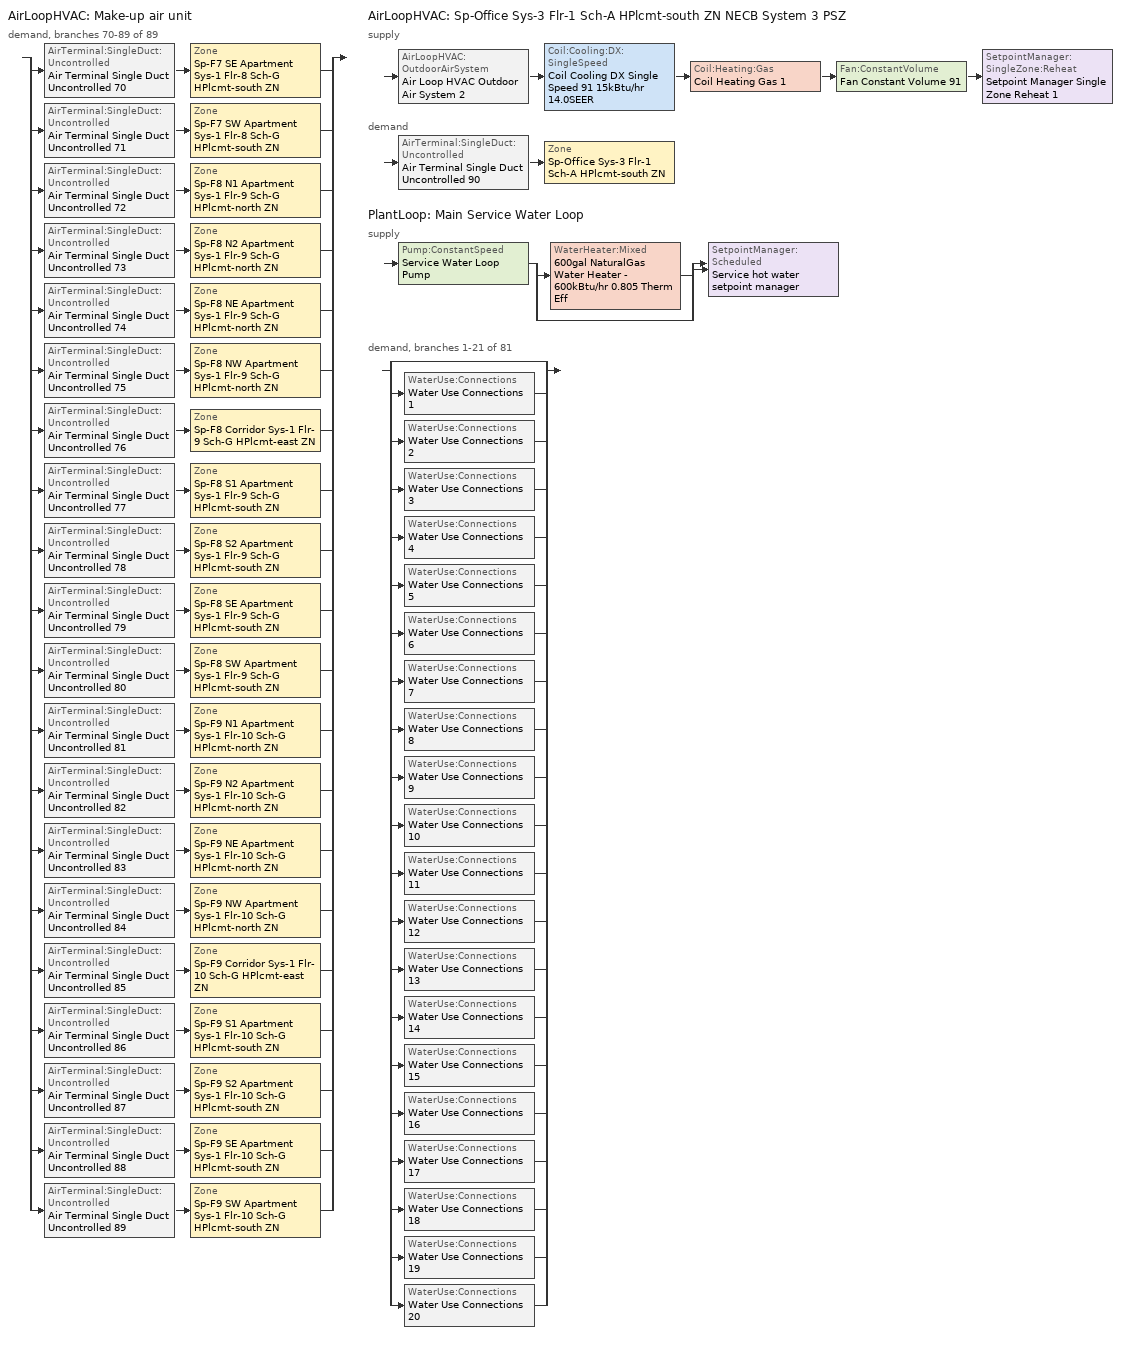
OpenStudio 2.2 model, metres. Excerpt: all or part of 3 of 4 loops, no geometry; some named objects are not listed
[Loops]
AirLoopHVAC 'Make-up air unit'
 demand, branches 70-89 of 89: split
  | AirTerminal:SingleDuct:Uncontrolled 'Air Terminal Single Duct Uncontrolled 70' > Zone 'Sp-F7 SE Apartment Sys-1 Flr-8 Sch-G HPlcmt-south ZN'
  | AirTerminal:SingleDuct:Uncontrolled 'Air Terminal Single Duct Uncontrolled 71' > Zone 'Sp-F7 SW Apartment Sys-1 Flr-8 Sch-G HPlcmt-south ZN'
  | AirTerminal:SingleDuct:Uncontrolled 'Air Terminal Single Duct Uncontrolled 72' > Zone 'Sp-F8 N1 Apartment Sys-1 Flr-9 Sch-G HPlcmt-north ZN'
  | AirTerminal:SingleDuct:Uncontrolled 'Air Terminal Single Duct Uncontrolled 73' > Zone 'Sp-F8 N2 Apartment Sys-1 Flr-9 Sch-G HPlcmt-north ZN'
  | AirTerminal:SingleDuct:Uncontrolled 'Air Terminal Single Duct Uncontrolled 74' > Zone 'Sp-F8 NE Apartment Sys-1 Flr-9 Sch-G HPlcmt-north ZN'
  | AirTerminal:SingleDuct:Uncontrolled 'Air Terminal Single Duct Uncontrolled 75' > Zone 'Sp-F8 NW Apartment Sys-1 Flr-9 Sch-G HPlcmt-north ZN'
  | AirTerminal:SingleDuct:Uncontrolled 'Air Terminal Single Duct Uncontrolled 76' > Zone 'Sp-F8 Corridor Sys-1 Flr-9 Sch-G HPlcmt-east ZN'
  | AirTerminal:SingleDuct:Uncontrolled 'Air Terminal Single Duct Uncontrolled 77' > Zone 'Sp-F8 S1 Apartment Sys-1 Flr-9 Sch-G HPlcmt-south ZN'
  | AirTerminal:SingleDuct:Uncontrolled 'Air Terminal Single Duct Uncontrolled 78' > Zone 'Sp-F8 S2 Apartment Sys-1 Flr-9 Sch-G HPlcmt-south ZN'
  | AirTerminal:SingleDuct:Uncontrolled 'Air Terminal Single Duct Uncontrolled 79' > Zone 'Sp-F8 SE Apartment Sys-1 Flr-9 Sch-G HPlcmt-south ZN'
  | AirTerminal:SingleDuct:Uncontrolled 'Air Terminal Single Duct Uncontrolled 80' > Zone 'Sp-F8 SW Apartment Sys-1 Flr-9 Sch-G HPlcmt-south ZN'
  | AirTerminal:SingleDuct:Uncontrolled 'Air Terminal Single Duct Uncontrolled 81' > Zone 'Sp-F9 N1 Apartment Sys-1 Flr-10 Sch-G HPlcmt-north ZN'
  | AirTerminal:SingleDuct:Uncontrolled 'Air Terminal Single Duct Uncontrolled 82' > Zone 'Sp-F9 N2 Apartment Sys-1 Flr-10 Sch-G HPlcmt-north ZN'
  | AirTerminal:SingleDuct:Uncontrolled 'Air Terminal Single Duct Uncontrolled 83' > Zone 'Sp-F9 NE Apartment Sys-1 Flr-10 Sch-G HPlcmt-north ZN'
  | AirTerminal:SingleDuct:Uncontrolled 'Air Terminal Single Duct Uncontrolled 84' > Zone 'Sp-F9 NW Apartment Sys-1 Flr-10 Sch-G HPlcmt-north ZN'
  | AirTerminal:SingleDuct:Uncontrolled 'Air Terminal Single Duct Uncontrolled 85' > Zone 'Sp-F9 Corridor Sys-1 Flr-10 Sch-G HPlcmt-east ZN'
  | AirTerminal:SingleDuct:Uncontrolled 'Air Terminal Single Duct Uncontrolled 86' > Zone 'Sp-F9 S1 Apartment Sys-1 Flr-10 Sch-G HPlcmt-south ZN'
  | AirTerminal:SingleDuct:Uncontrolled 'Air Terminal Single Duct Uncontrolled 87' > Zone 'Sp-F9 S2 Apartment Sys-1 Flr-10 Sch-G HPlcmt-south ZN'
  | AirTerminal:SingleDuct:Uncontrolled 'Air Terminal Single Duct Uncontrolled 88' > Zone 'Sp-F9 SE Apartment Sys-1 Flr-10 Sch-G HPlcmt-south ZN'
  | AirTerminal:SingleDuct:Uncontrolled 'Air Terminal Single Duct Uncontrolled 89' > Zone 'Sp-F9 SW Apartment Sys-1 Flr-10 Sch-G HPlcmt-south ZN'
AirLoopHVAC 'Sp-Office Sys-3 Flr-1 Sch-A HPlcmt-south ZN NECB System 3 PSZ'
 supply: AirLoopHVAC:OutdoorAirSystem 'Air Loop HVAC Outdoor Air System 2' > Coil:Cooling:DX:SingleSpeed 'Coil Cooling DX Single Speed 91 15kBtu/hr 14.0SEER' > Coil:Heating:Gas 'Coil Heating Gas 1' > Fan:ConstantVolume 'Fan Constant Volume 91' > SetpointManager:SingleZone:Reheat 'Setpoint Manager Single Zone Reheat 1'
 demand: AirTerminal:SingleDuct:Uncontrolled 'Air Terminal Single Duct Uncontrolled 90' > Zone 'Sp-Office Sys-3 Flr-1 Sch-A HPlcmt-south ZN'
PlantLoop 'Main Service Water Loop'
 supply: Pump:ConstantSpeed 'Service Water Loop Pump' > split
  | WaterHeater:Mixed '600gal NaturalGas Water Heater - 600kBtu/hr 0.805 Therm Eff'
  | bypass
  join > SetpointManager:Scheduled 'Service hot water setpoint manager'
 demand, branches 1-21 of 81: split
  | bypass
  | WaterUse:Connections 'Water Use Connections 1'
  | WaterUse:Connections 'Water Use Connections 2'
  | WaterUse:Connections 'Water Use Connections 3'
  | WaterUse:Connections 'Water Use Connections 4'
  | WaterUse:Connections 'Water Use Connections 5'
  | WaterUse:Connections 'Water Use Connections 6'
  | WaterUse:Connections 'Water Use Connections 7'
  | WaterUse:Connections 'Water Use Connections 8'
  | WaterUse:Connections 'Water Use Connections 9'
  | WaterUse:Connections 'Water Use Connections 10'
  | WaterUse:Connections 'Water Use Connections 11'
  | WaterUse:Connections 'Water Use Connections 12'
  | WaterUse:Connections 'Water Use Connections 13'
  | WaterUse:Connections 'Water Use Connections 14'
  | WaterUse:Connections 'Water Use Connections 15'
  | WaterUse:Connections 'Water Use Connections 16'
  | WaterUse:Connections 'Water Use Connections 17'
  | WaterUse:Connections 'Water Use Connections 18'
  | WaterUse:Connections 'Water Use Connections 19'
  | WaterUse:Connections 'Water Use Connections 20'
[Sizing:Zone] Zone Cooling Design Supply Air Temperature Input Method=SupplyAirTemperature; Zone Cooling Design Supply Air Temperature {C}=13; Zone Cooling Design Supply Air Temperature Difference {deltaC}=11.11; Zone Heating Design Supply Air Temperature Input Method=SupplyAirTemperature; Zone Heating Design Supply Air Temperature {C}=43; Zone Heating Design Supply Air Temperature Difference {deltaC}=11.11; Zone Cooling Design Supply Air Humidity Ratio {kg-H2O/kg-air}=0.0085; Zone Heating Design Supply Air Humidity Ratio {kg-H2O/kg-air}=0.008; Zone Heating Sizing Factor=1.3; Zone Cooling Sizing Factor=1.1; Cooling Design Air Flow Method=DesignDay; Heating Design Air Flow Method=DesignDay; Account for Dedicated Outdoor Air System=No; Dedicated Outdoor Air System Control Strategy=NeutralSupplyAir; Dedicated Outdoor Air Low Setpoint Temperature for Design {C}=autosize; Dedicated Outdoor Air High Setpoint Temperature for Design {C}=autosize
Sp-F7 SE Apartment Sys-1 Flr-8 Sch-G HPlcmt-south ZN; Sp-F7 SW Apartment Sys-1 Flr-8 Sch-G HPlcmt-south ZN; Sp-F8 N1 Apartment Sys-1 Flr-9 Sch-G HPlcmt-north ZN; Sp-F8 N2 Apartment Sys-1 Flr-9 Sch-G HPlcmt-north ZN; Sp-F8 NE Apartment Sys-1 Flr-9 Sch-G HPlcmt-north ZN; Sp-F8 NW Apartment Sys-1 Flr-9 Sch-G HPlcmt-north ZN; Sp-F8 Corridor Sys-1 Flr-9 Sch-G HPlcmt-east ZN; Sp-F8 S1 Apartment Sys-1 Flr-9 Sch-G HPlcmt-south ZN; Sp-F8 S2 Apartment Sys-1 Flr-9 Sch-G HPlcmt-south ZN; Sp-F8 SE Apartment Sys-1 Flr-9 Sch-G HPlcmt-south ZN; Sp-F8 SW Apartment Sys-1 Flr-9 Sch-G HPlcmt-south ZN; Sp-F9 N1 Apartment Sys-1 Flr-10 Sch-G HPlcmt-north ZN; Sp-F9 N2 Apartment Sys-1 Flr-10 Sch-G HPlcmt-north ZN; Sp-F9 NE Apartment Sys-1 Flr-10 Sch-G HPlcmt-north ZN; Sp-F9 NW Apartment Sys-1 Flr-10 Sch-G HPlcmt-north ZN; Sp-F9 Corridor Sys-1 Flr-10 Sch-G HPlcmt-east ZN; Sp-F9 S1 Apartment Sys-1 Flr-10 Sch-G HPlcmt-south ZN; Sp-F9 S2 Apartment Sys-1 Flr-10 Sch-G HPlcmt-south ZN; Sp-F9 SE Apartment Sys-1 Flr-10 Sch-G HPlcmt-south ZN; Sp-F9 SW Apartment Sys-1 Flr-10 Sch-G HPlcmt-south ZN; Sp-Office Sys-3 Flr-1 Sch-A HPlcmt-south ZN
[Zone equipment]
Sp-F7 SE Apartment Sys-1 Flr-8 Sch-G HPlcmt-south ZN: Sp-F7 SE Apartment Sys-1 Flr-8 Sch-G HPlcmt-south ZN PTAC, Zone HVAC Baseboard Convective Water 70, Air Terminal Single Duct Uncontrolled 70
Sp-F7 SW Apartment Sys-1 Flr-8 Sch-G HPlcmt-south ZN: Sp-F7 SW Apartment Sys-1 Flr-8 Sch-G HPlcmt-south ZN PTAC, Zone HVAC Baseboard Convective Water 71, Air Terminal Single Duct Uncontrolled 71
Sp-F8 N1 Apartment Sys-1 Flr-9 Sch-G HPlcmt-north ZN: Sp-F8 N1 Apartment Sys-1 Flr-9 Sch-G HPlcmt-north ZN PTAC, Zone HVAC Baseboard Convective Water 72, Air Terminal Single Duct Uncontrolled 72
Sp-F8 N2 Apartment Sys-1 Flr-9 Sch-G HPlcmt-north ZN: Sp-F8 N2 Apartment Sys-1 Flr-9 Sch-G HPlcmt-north ZN PTAC, Zone HVAC Baseboard Convective Water 73, Air Terminal Single Duct Uncontrolled 73
Sp-F8 NE Apartment Sys-1 Flr-9 Sch-G HPlcmt-north ZN: Sp-F8 NE Apartment Sys-1 Flr-9 Sch-G HPlcmt-north ZN PTAC, Zone HVAC Baseboard Convective Water 74, Air Terminal Single Duct Uncontrolled 74
Sp-F8 NW Apartment Sys-1 Flr-9 Sch-G HPlcmt-north ZN: Sp-F8 NW Apartment Sys-1 Flr-9 Sch-G HPlcmt-north ZN PTAC, Zone HVAC Baseboard Convective Water 75, Air Terminal Single Duct Uncontrolled 75
Sp-F8 Corridor Sys-1 Flr-9 Sch-G HPlcmt-east ZN: Sp-F8 Corridor Sys-1 Flr-9 Sch-G HPlcmt-east ZN PTAC, Zone HVAC Baseboard Convective Water 76, Air Terminal Single Duct Uncontrolled 76
Sp-F8 S1 Apartment Sys-1 Flr-9 Sch-G HPlcmt-south ZN: Sp-F8 S1 Apartment Sys-1 Flr-9 Sch-G HPlcmt-south ZN PTAC, Zone HVAC Baseboard Convective Water 77, Air Terminal Single Duct Uncontrolled 77
Sp-F8 S2 Apartment Sys-1 Flr-9 Sch-G HPlcmt-south ZN: Sp-F8 S2 Apartment Sys-1 Flr-9 Sch-G HPlcmt-south ZN PTAC, Zone HVAC Baseboard Convective Water 78, Air Terminal Single Duct Uncontrolled 78
Sp-F8 SE Apartment Sys-1 Flr-9 Sch-G HPlcmt-south ZN: Sp-F8 SE Apartment Sys-1 Flr-9 Sch-G HPlcmt-south ZN PTAC, Zone HVAC Baseboard Convective Water 79, Air Terminal Single Duct Uncontrolled 79
Sp-F8 SW Apartment Sys-1 Flr-9 Sch-G HPlcmt-south ZN: Sp-F8 SW Apartment Sys-1 Flr-9 Sch-G HPlcmt-south ZN PTAC, Zone HVAC Baseboard Convective Water 80, Air Terminal Single Duct Uncontrolled 80
Sp-F9 N1 Apartment Sys-1 Flr-10 Sch-G HPlcmt-north ZN: Sp-F9 N1 Apartment Sys-1 Flr-10 Sch-G HPlcmt-north ZN PTAC, Zone HVAC Baseboard Convective Water 81, Air Terminal Single Duct Uncontrolled 81
Sp-F9 N2 Apartment Sys-1 Flr-10 Sch-G HPlcmt-north ZN: Sp-F9 N2 Apartment Sys-1 Flr-10 Sch-G HPlcmt-north ZN PTAC, Zone HVAC Baseboard Convective Water 82, Air Terminal Single Duct Uncontrolled 82
Sp-F9 NE Apartment Sys-1 Flr-10 Sch-G HPlcmt-north ZN: Sp-F9 NE Apartment Sys-1 Flr-10 Sch-G HPlcmt-north ZN PTAC, Zone HVAC Baseboard Convective Water 83, Air Terminal Single Duct Uncontrolled 83
Sp-F9 NW Apartment Sys-1 Flr-10 Sch-G HPlcmt-north ZN: Sp-F9 NW Apartment Sys-1 Flr-10 Sch-G HPlcmt-north ZN PTAC, Zone HVAC Baseboard Convective Water 84, Air Terminal Single Duct Uncontrolled 84
Sp-F9 Corridor Sys-1 Flr-10 Sch-G HPlcmt-east ZN: Sp-F9 Corridor Sys-1 Flr-10 Sch-G HPlcmt-east ZN PTAC, Zone HVAC Baseboard Convective Water 85, Air Terminal Single Duct Uncontrolled 85
Sp-F9 S1 Apartment Sys-1 Flr-10 Sch-G HPlcmt-south ZN: Sp-F9 S1 Apartment Sys-1 Flr-10 Sch-G HPlcmt-south ZN PTAC, Zone HVAC Baseboard Convective Water 86, Air Terminal Single Duct Uncontrolled 86
Sp-F9 S2 Apartment Sys-1 Flr-10 Sch-G HPlcmt-south ZN: Sp-F9 S2 Apartment Sys-1 Flr-10 Sch-G HPlcmt-south ZN PTAC, Zone HVAC Baseboard Convective Water 87, Air Terminal Single Duct Uncontrolled 87
Sp-F9 SE Apartment Sys-1 Flr-10 Sch-G HPlcmt-south ZN: Sp-F9 SE Apartment Sys-1 Flr-10 Sch-G HPlcmt-south ZN PTAC, Zone HVAC Baseboard Convective Water 88, Air Terminal Single Duct Uncontrolled 88
Sp-F9 SW Apartment Sys-1 Flr-10 Sch-G HPlcmt-south ZN: Sp-F9 SW Apartment Sys-1 Flr-10 Sch-G HPlcmt-south ZN PTAC, Zone HVAC Baseboard Convective Water 89, Air Terminal Single Duct Uncontrolled 89
Sp-Office Sys-3 Flr-1 Sch-A HPlcmt-south ZN: Air Terminal Single Duct Uncontrolled 90, Zone HVAC Baseboard Convective Water 90
[PlantLoop]
Main Service Water Loop: Glycol Concentration=0; Maximum Loop Temperature {C}=60; Minimum Loop Temperature {C}=10; Plant Loop Volume {m3}=Autocalculate; Load Distribution Scheme=Optimal
[Sizing:Plant]
Main Service Water Loop: Loop Type=Heating; Design Loop Exit Temperature {C}=60; Loop Design Temperature Difference {deltaC}=5; Sizing Option=NonCoincident; Zone Timesteps in Averaging Window=1; Coincident Sizing Factor Mode=None
[AirLoopHVAC]
Sp-Office Sys-3 Flr-1 Sch-A HPlcmt-south ZN NECB System 3 PSZ: Availability Schedule=Always On Discrete; Design Supply Air Flow Rate {m3/s}=AutoSize
[Sizing:System]
Sp-Office Sys-3 Flr-1 Sch-A HPlcmt-south ZN NECB System 3 PSZ: Type of Load to Size On=Sensible; Design Outdoor Air Flow Rate {m3/s}=Autosize; Minimum System Air Flow Ratio=1; Preheat Design Temperature {C}=7; Preheat Design Humidity Ratio {kg-H2O/kg-Air}=0.008; Precool Design Temperature {C}=13; Precool Design Humidity Ratio {kg-H2O/kg-Air}=0.008; Central Cooling Design Supply Air Temperature {C}=13; Central Heating Design Supply Air Temperature {C}=43; Sizing Option=NonCoincident; 100% Outdoor Air in Cooling=No; 100% Outdoor Air in Heating=No; Central Cooling Design Supply Air Humidity Ratio {kg-H2O/kg-Air}=0.0085; Central Heating Design Supply Air Humidity Ratio {kg-H2O/kg-Air}=0.008; Cooling Design Air Flow Method=DesignDay; Cooling Design Air Flow Rate {m3/s}=0; Heating Design Air Flow Method=DesignDay; Heating Design Air Flow Rate {m3/s}=0; System Outdoor Air Method=ZoneSum; Zone Maximum Outdoor Air Fraction=1; Cooling Supply Air Flow Rate Per Floor Area {m3/s-m2}=0.00996765; Cooling Fraction of Autosized Cooling Supply Air Flow Rate=1; Cooling Supply Air Flow Rate Per Unit Cooling Capacity {m3/s-W}=3.94755e-05; Heating Supply Air Flow Rate Per Floor Area {m3/s-m2}=0.00996765; Heating Fraction of Autosized Heating Supply Air Flow Rate=1; Heating Fraction of Autosized Cooling Supply Air Flow Rate=1; Heating Supply Air Flow Rate Per Unit Heating Capacity {m3/s-W}=3.15882e-05; Cooling Design Capacity Method=CoolingDesignCapacity; Cooling Design Capacity {W}=autosize; Cooling Design Capacity Per Floor Area {W/m2}=234.7; Fraction of Autosized Cooling Design Capacity=1; Heating Design Capacity Method=HeatingDesignCapacity; Heating Design Capacity {W}=autosize; Heating Design Capacity Per Floor Area {W/m2}=157; Fraction of Autosized Heating Design Capacity=1; Central Cooling Capacity Control Method=OnOff
[Fan:ConstantVolume] Availability Schedule=Always On Discrete; Fan Efficiency=0.39975; Pressure Rise {Pa}=640; Maximum Flow Rate {m3/s}=AutoSize; Motor Efficiency=0.615
Fan Constant Volume 71; Fan Constant Volume 72; Fan Constant Volume 73; Fan Constant Volume 74; Fan Constant Volume 75; Fan Constant Volume 76; Fan Constant Volume 77; Fan Constant Volume 78; Fan Constant Volume 79; Fan Constant Volume 80; Fan Constant Volume 81; Fan Constant Volume 82; Fan Constant Volume 83; Fan Constant Volume 84; Fan Constant Volume 85; Fan Constant Volume 86; Fan Constant Volume 87; Fan Constant Volume 88; Fan Constant Volume 89; Fan Constant Volume 90; Fan Constant Volume 91
[Coil:Cooling:DX:SingleSpeed] Availability Schedule=Always On Discrete; Rated Total Cooling Capacity {W}=autosize; Rated Sensible Heat Ratio=autosize; Rated Air Flow Rate {m3/s}=autosize; Rated Evaporator Fan Power Per Volume Flow Rate {W/(m3/s)}=773.3; Condenser Type=AirCooled; Evaporative Condenser Effectiveness=0; Evaporative Condenser Air Flow Rate {m3/s}=Autosize; Evaporative Condenser Pump Rated Power Consumption {W}=Autosize; Crankcase Heater Capacity {W}=0; Maximum Outdoor Dry-Bulb Temperature for Crankcase Heater Operation {C}=0; Basin Heater Capacity {W/K}=0; Basin Heater Setpoint Temperature {C}=10
Name | Rated COP {W/W} | Total Cooling Capacity Function of Temperature Curve | Total Cooling Capacity Function of Flow Fraction Curve | Energy Input Ratio Function of Temperature Curve | Energy Input Ratio Function of Flow Fraction Curve | Part Load Fraction Correlation Curve
Coil Cooling DX Single Speed 71 10kBtu/hr 10.4EER | 3.52839 | DXCOOL-NECB2011-REF-CAPFT 68 | DXCOOL-NECB2011-REF-CAPFFLOW 68 | DXCOOL-NECB2011-REF-COOLEIRFT 68 | DXCOOL-NECB2011-REF-COOLEIRFFLOW 68 | DXCOOL-NECB2011-REF-COOLPLFFPLR 68
Coil Cooling DX Single Speed 72 12kBtu/hr 9.9EER | 3.36718 | DXCOOL-NECB2011-REF-CAPFT 69 | DXCOOL-NECB2011-REF-CAPFFLOW 69 | DXCOOL-NECB2011-REF-COOLEIRFT 69 | DXCOOL-NECB2011-REF-COOLEIRFFLOW 69 | DXCOOL-NECB2011-REF-COOLPLFFPLR 69
Coil Cooling DX Single Speed 73 6kBtu/hr 11.0EER | 3.72629 | DXCOOL-NECB2011-REF-CAPFT 70 | DXCOOL-NECB2011-REF-CAPFFLOW 70 | DXCOOL-NECB2011-REF-COOLEIRFT 70 | DXCOOL-NECB2011-REF-COOLEIRFFLOW 70 | DXCOOL-NECB2011-REF-COOLPLFFPLR 70
Coil Cooling DX Single Speed 74 6kBtu/hr 11.0EER | 3.72622 | DXCOOL-NECB2011-REF-CAPFT 71 | DXCOOL-NECB2011-REF-CAPFFLOW 71 | DXCOOL-NECB2011-REF-COOLEIRFT 71 | DXCOOL-NECB2011-REF-COOLEIRFFLOW 71 | DXCOOL-NECB2011-REF-COOLPLFFPLR 71
Coil Cooling DX Single Speed 75 9kBtu/hr 10.5EER | 3.55092 | DXCOOL-NECB2011-REF-CAPFT 72 | DXCOOL-NECB2011-REF-CAPFFLOW 72 | DXCOOL-NECB2011-REF-COOLEIRFT 72 | DXCOOL-NECB2011-REF-COOLEIRFFLOW 72 | DXCOOL-NECB2011-REF-COOLPLFFPLR 72
Coil Cooling DX Single Speed 76 11kBtu/hr 10.2EER | 3.44941 | DXCOOL-NECB2011-REF-CAPFT 73 | DXCOOL-NECB2011-REF-CAPFFLOW 73 | DXCOOL-NECB2011-REF-COOLEIRFT 73 | DXCOOL-NECB2011-REF-COOLEIRFFLOW 73 | DXCOOL-NECB2011-REF-COOLPLFFPLR 73
Coil Cooling DX Single Speed 77 6kBtu/hr 11.0EER | 3.7262 | DXCOOL-NECB2011-REF-CAPFT 74 | DXCOOL-NECB2011-REF-CAPFFLOW 74 | DXCOOL-NECB2011-REF-COOLEIRFT 74 | DXCOOL-NECB2011-REF-COOLEIRFFLOW 74 | DXCOOL-NECB2011-REF-COOLPLFFPLR 74
Coil Cooling DX Single Speed 78 8kBtu/hr 10.9EER | 3.6811 | DXCOOL-NECB2011-REF-CAPFT 75 | DXCOOL-NECB2011-REF-CAPFFLOW 75 | DXCOOL-NECB2011-REF-COOLEIRFT 75 | DXCOOL-NECB2011-REF-COOLEIRFFLOW 75 | DXCOOL-NECB2011-REF-COOLPLFFPLR 75
Coil Cooling DX Single Speed 79 8kBtu/hr 10.9EER | 3.67646 | DXCOOL-NECB2011-REF-CAPFT 76 | DXCOOL-NECB2011-REF-CAPFFLOW 76 | DXCOOL-NECB2011-REF-COOLEIRFT 76 | DXCOOL-NECB2011-REF-COOLEIRFFLOW 76 | DXCOOL-NECB2011-REF-COOLPLFFPLR 76
Coil Cooling DX Single Speed 80 10kBtu/hr 10.4EER | 3.52943 | DXCOOL-NECB2011-REF-CAPFT 78 | DXCOOL-NECB2011-REF-CAPFFLOW 78 | DXCOOL-NECB2011-REF-COOLEIRFT 78 | DXCOOL-NECB2011-REF-COOLEIRFFLOW 78 | DXCOOL-NECB2011-REF-COOLPLFFPLR 78
Coil Cooling DX Single Speed 81 12kBtu/hr 9.9EER | 3.36497 | DXCOOL-NECB2011-REF-CAPFT 79 | DXCOOL-NECB2011-REF-CAPFFLOW 79 | DXCOOL-NECB2011-REF-COOLEIRFT 79 | DXCOOL-NECB2011-REF-COOLEIRFFLOW 79 | DXCOOL-NECB2011-REF-COOLPLFFPLR 79
Coil Cooling DX Single Speed 82 6kBtu/hr 11.0EER | 3.72645 | DXCOOL-NECB2011-REF-CAPFT 80 | DXCOOL-NECB2011-REF-CAPFFLOW 80 | DXCOOL-NECB2011-REF-COOLEIRFT 80 | DXCOOL-NECB2011-REF-COOLEIRFFLOW 80 | DXCOOL-NECB2011-REF-COOLPLFFPLR 80
Coil Cooling DX Single Speed 83 6kBtu/hr 11.0EER | 3.72637 | DXCOOL-NECB2011-REF-CAPFT 81 | DXCOOL-NECB2011-REF-CAPFFLOW 81 | DXCOOL-NECB2011-REF-COOLEIRFT 81 | DXCOOL-NECB2011-REF-COOLEIRFFLOW 81 | DXCOOL-NECB2011-REF-COOLPLFFPLR 81
Coil Cooling DX Single Speed 84 9kBtu/hr 10.5EER | 3.55401 | DXCOOL-NECB2011-REF-CAPFT 82 | DXCOOL-NECB2011-REF-CAPFFLOW 82 | DXCOOL-NECB2011-REF-COOLEIRFT 82 | DXCOOL-NECB2011-REF-COOLEIRFFLOW 82 | DXCOOL-NECB2011-REF-COOLPLFFPLR 82
Coil Cooling DX Single Speed 85 11kBtu/hr 10.1EER | 3.43099 | DXCOOL-NECB2011-REF-CAPFT 83 | DXCOOL-NECB2011-REF-CAPFFLOW 83 | DXCOOL-NECB2011-REF-COOLEIRFT 83 | DXCOOL-NECB2011-REF-COOLEIRFFLOW 83 | DXCOOL-NECB2011-REF-COOLPLFFPLR 83
Coil Cooling DX Single Speed 86 6kBtu/hr 11.0EER | 3.72634 | DXCOOL-NECB2011-REF-CAPFT 84 | DXCOOL-NECB2011-REF-CAPFFLOW 84 | DXCOOL-NECB2011-REF-COOLEIRFT 84 | DXCOOL-NECB2011-REF-COOLEIRFFLOW 84 | DXCOOL-NECB2011-REF-COOLPLFFPLR 84
Coil Cooling DX Single Speed 87 8kBtu/hr 10.8EER | 3.67022 | DXCOOL-NECB2011-REF-CAPFT 85 | DXCOOL-NECB2011-REF-CAPFFLOW 85 | DXCOOL-NECB2011-REF-COOLEIRFT 85 | DXCOOL-NECB2011-REF-COOLEIRFFLOW 85 | DXCOOL-NECB2011-REF-COOLPLFFPLR 85
Coil Cooling DX Single Speed 88 8kBtu/hr 10.8EER | 3.66509 | DXCOOL-NECB2011-REF-CAPFT 86 | DXCOOL-NECB2011-REF-CAPFFLOW 86 | DXCOOL-NECB2011-REF-COOLEIRFT 86 | DXCOOL-NECB2011-REF-COOLEIRFFLOW 86 | DXCOOL-NECB2011-REF-COOLPLFFPLR 86
Coil Cooling DX Single Speed 89 11kBtu/hr 10.2EER | 3.46307 | DXCOOL-NECB2011-REF-CAPFT 87 | DXCOOL-NECB2011-REF-CAPFFLOW 87 | DXCOOL-NECB2011-REF-COOLEIRFT 87 | DXCOOL-NECB2011-REF-COOLEIRFFLOW 87 | DXCOOL-NECB2011-REF-COOLPLFFPLR 87
Coil Cooling DX Single Speed 90 12kBtu/hr 9.9EER | 3.34595 | DXCOOL-NECB2011-REF-CAPFT 89 | DXCOOL-NECB2011-REF-CAPFFLOW 89 | DXCOOL-NECB2011-REF-COOLEIRFT 89 | DXCOOL-NECB2011-REF-COOLEIRFFLOW 89 | DXCOOL-NECB2011-REF-COOLPLFFPLR 89
Coil Cooling DX Single Speed 91 15kBtu/hr 14.0SEER | 3.8248 | DXCOOL-NECB2011-REF-CAPFT 90 | DXCOOL-NECB2011-REF-CAPFFLOW 90 | DXCOOL-NECB2011-REF-COOLEIRFT 90 | DXCOOL-NECB2011-REF-COOLEIRFFLOW 90 | DXCOOL-NECB2011-REF-COOLPLFFPLR 90
[Controller:OutdoorAir]
Controller Outdoor Air 2: Minimum Outdoor Air Flow Rate {m3/s}=0; Maximum Outdoor Air Flow Rate {m3/s}=Autosize; Economizer Control Type=NoEconomizer; Economizer Control Action Type=ModulateFlow; Economizer Maximum Limit Dry-Bulb Temperature {C}=28; Economizer Maximum Limit Enthalpy {J/kg}=64000; Economizer Minimum Limit Dry-Bulb Temperature {C}=-100; Lockout Type=NoLockout; Minimum Limit Type=FixedMinimum; Minimum Outdoor Air Schedule=Always On Discrete; Controller Mechanical Ventilation=Controller Mechanical Ventilation 2; High Humidity Control=No; Heat Recovery Bypass Control Type=BypassWhenWithinEconomizerLimits
[Controller:MechanicalVentilation]
Controller Mechanical Ventilation 2: Availability Schedule=Always On Discrete; System Outdoor Air Method=ZoneSum
[AirLoopHVAC:OutdoorAirSystem]
Air Loop HVAC Outdoor Air System 2: Controller=Controller Outdoor Air 2
[SetpointManager:Scheduled]
Service hot water setpoint manager: Control Variable=Temperature; Schedule=Service Water Loop Temp - 140F
[Coil:Heating:Electric] Availability Schedule=ON_OFF_ALWAYS_OFF
Coil Heating Electric 70; Coil Heating Electric 71; Coil Heating Electric 72; Coil Heating Electric 73; Coil Heating Electric 74; Coil Heating Electric 75; Coil Heating Electric 76; Coil Heating Electric 77; Coil Heating Electric 78; Coil Heating Electric 79; Coil Heating Electric 80; Coil Heating Electric 81; Coil Heating Electric 82; Coil Heating Electric 83; Coil Heating Electric 84; Coil Heating Electric 85; Coil Heating Electric 86; Coil Heating Electric 87; Coil Heating Electric 88; Coil Heating Electric 89
[ZoneHVAC:PackagedTerminalAirConditioner] Availability Schedule=Always On Discrete; Supply Air Flow Rate During Cooling Operation {m3/s}=Autosize; Supply Air Flow Rate During Heating Operation {m3/s}=Autosize; Supply Air Flow Rate When No Cooling or Heating is Needed {m3/s}=Autosize; Outdoor Air Flow Rate During Cooling Operation {m3/s}=Autosize; Outdoor Air Flow Rate During Heating Operation {m3/s}=Autosize; Outdoor Air Flow Rate When No Cooling or Heating is Needed {m3/s}=Autosize; Fan Placement=DrawThrough
Name | Supply Air Fan | Heating Coil | Cooling Coil
Sp-F7 SE Apartment Sys-1 Flr-8 Sch-G HPlcmt-south ZN PTAC | Fan Constant Volume 71 | Coil Heating Electric 70 | Coil Cooling DX Single Speed 71 10kBtu/hr 10.4EER
Sp-F7 SW Apartment Sys-1 Flr-8 Sch-G HPlcmt-south ZN PTAC | Fan Constant Volume 72 | Coil Heating Electric 71 | Coil Cooling DX Single Speed 72 12kBtu/hr 9.9EER
Sp-F8 N1 Apartment Sys-1 Flr-9 Sch-G HPlcmt-north ZN PTAC | Fan Constant Volume 73 | Coil Heating Electric 72 | Coil Cooling DX Single Speed 73 6kBtu/hr 11.0EER
Sp-F8 N2 Apartment Sys-1 Flr-9 Sch-G HPlcmt-north ZN PTAC | Fan Constant Volume 74 | Coil Heating Electric 73 | Coil Cooling DX Single Speed 74 6kBtu/hr 11.0EER
Sp-F8 NE Apartment Sys-1 Flr-9 Sch-G HPlcmt-north ZN PTAC | Fan Constant Volume 75 | Coil Heating Electric 74 | Coil Cooling DX Single Speed 75 9kBtu/hr 10.5EER
Sp-F8 NW Apartment Sys-1 Flr-9 Sch-G HPlcmt-north ZN PTAC | Fan Constant Volume 76 | Coil Heating Electric 75 | Coil Cooling DX Single Speed 76 11kBtu/hr 10.2EER
Sp-F8 Corridor Sys-1 Flr-9 Sch-G HPlcmt-east ZN PTAC | Fan Constant Volume 77 | Coil Heating Electric 76 | Coil Cooling DX Single Speed 77 6kBtu/hr 11.0EER
Sp-F8 S1 Apartment Sys-1 Flr-9 Sch-G HPlcmt-south ZN PTAC | Fan Constant Volume 78 | Coil Heating Electric 77 | Coil Cooling DX Single Speed 78 8kBtu/hr 10.9EER
Sp-F8 S2 Apartment Sys-1 Flr-9 Sch-G HPlcmt-south ZN PTAC | Fan Constant Volume 79 | Coil Heating Electric 78 | Coil Cooling DX Single Speed 79 8kBtu/hr 10.9EER
Sp-F8 SE Apartment Sys-1 Flr-9 Sch-G HPlcmt-south ZN PTAC | Fan Constant Volume 80 | Coil Heating Electric 79 | Coil Cooling DX Single Speed 80 10kBtu/hr 10.4EER
Sp-F8 SW Apartment Sys-1 Flr-9 Sch-G HPlcmt-south ZN PTAC | Fan Constant Volume 81 | Coil Heating Electric 80 | Coil Cooling DX Single Speed 81 12kBtu/hr 9.9EER
Sp-F9 N1 Apartment Sys-1 Flr-10 Sch-G HPlcmt-north ZN PTAC | Fan Constant Volume 82 | Coil Heating Electric 81 | Coil Cooling DX Single Speed 82 6kBtu/hr 11.0EER
Sp-F9 N2 Apartment Sys-1 Flr-10 Sch-G HPlcmt-north ZN PTAC | Fan Constant Volume 83 | Coil Heating Electric 82 | Coil Cooling DX Single Speed 83 6kBtu/hr 11.0EER
Sp-F9 NE Apartment Sys-1 Flr-10 Sch-G HPlcmt-north ZN PTAC | Fan Constant Volume 84 | Coil Heating Electric 83 | Coil Cooling DX Single Speed 84 9kBtu/hr 10.5EER
Sp-F9 NW Apartment Sys-1 Flr-10 Sch-G HPlcmt-north ZN PTAC | Fan Constant Volume 85 | Coil Heating Electric 84 | Coil Cooling DX Single Speed 85 11kBtu/hr 10.1EER
Sp-F9 Corridor Sys-1 Flr-10 Sch-G HPlcmt-east ZN PTAC | Fan Constant Volume 86 | Coil Heating Electric 85 | Coil Cooling DX Single Speed 86 6kBtu/hr 11.0EER
Sp-F9 S1 Apartment Sys-1 Flr-10 Sch-G HPlcmt-south ZN PTAC | Fan Constant Volume 87 | Coil Heating Electric 86 | Coil Cooling DX Single Speed 87 8kBtu/hr 10.8EER
Sp-F9 S2 Apartment Sys-1 Flr-10 Sch-G HPlcmt-south ZN PTAC | Fan Constant Volume 88 | Coil Heating Electric 87 | Coil Cooling DX Single Speed 88 8kBtu/hr 10.8EER
Sp-F9 SE Apartment Sys-1 Flr-10 Sch-G HPlcmt-south ZN PTAC | Fan Constant Volume 89 | Coil Heating Electric 88 | Coil Cooling DX Single Speed 89 11kBtu/hr 10.2EER
Sp-F9 SW Apartment Sys-1 Flr-10 Sch-G HPlcmt-south ZN PTAC | Fan Constant Volume 90 | Coil Heating Electric 89 | Coil Cooling DX Single Speed 90 12kBtu/hr 9.9EER
[AirTerminal:SingleDuct:Uncontrolled] Availability Schedule=Always On Discrete; Maximum Air Flow Rate {m3/s}=AutoSize
Air Terminal Single Duct Uncontrolled 70; Air Terminal Single Duct Uncontrolled 71; Air Terminal Single Duct Uncontrolled 72; Air Terminal Single Duct Uncontrolled 73; Air Terminal Single Duct Uncontrolled 74; Air Terminal Single Duct Uncontrolled 75; Air Terminal Single Duct Uncontrolled 76; Air Terminal Single Duct Uncontrolled 77; Air Terminal Single Duct Uncontrolled 78; Air Terminal Single Duct Uncontrolled 79; Air Terminal Single Duct Uncontrolled 80; Air Terminal Single Duct Uncontrolled 81; Air Terminal Single Duct Uncontrolled 82; Air Terminal Single Duct Uncontrolled 83; Air Terminal Single Duct Uncontrolled 84; Air Terminal Single Duct Uncontrolled 85; Air Terminal Single Duct Uncontrolled 86; Air Terminal Single Duct Uncontrolled 87; Air Terminal Single Duct Uncontrolled 88; Air Terminal Single Duct Uncontrolled 89; Air Terminal Single Duct Uncontrolled 90
[Coil:Heating:Gas]
Coil Heating Gas 1: Availability Schedule=Always On Discrete; Gas Burner Efficiency=0.8; Nominal Capacity {W}=AutoSize; Parasitic Electric Load {W}=0; Parasitic Gas Load {W}=0
[SetpointManager:SingleZone:Reheat]
Setpoint Manager Single Zone Reheat 1: Minimum Supply Air Temperature {C}=13; Maximum Supply Air Temperature {C}=43; Control Zone=Sp-Office Sys-3 Flr-1 Sch-A HPlcmt-south ZN
[Pump:ConstantSpeed]
Service Water Loop Pump: Rated Flow Rate {m3/s}=autosize; Rated Pump Head {Pa}=29891; Rated Power Consumption {W}=autosize; Motor Efficiency=0.7; Fraction of Motor Inefficiencies to Fluid Stream=0; Pump Control Type=Intermittent
[WaterHeater:Mixed]
600gal NaturalGas Water Heater - 600kBtu/hr 0.805 Therm Eff: Tank Volume {m3}=2.27125; Setpoint Temperature Schedule=Service Water Loop Temp - 140F; Deadband Temperature Difference {deltaC}=2; Maximum Temperature Limit {C}=82.2222; Heater Control Type=Cycle; Heater Maximum Capacity {W}=175843; Heater Fuel Type=NaturalGas; Heater Thermal Efficiency=0.804593; Part Load Factor Curve=SWH-EFFFPLR-NECB2011; Off Cycle Parasitic Fuel Consumption Rate {W}=20; Off Cycle Parasitic Fuel Type=NaturalGas; Off Cycle Parasitic Heat Fraction to Tank=0.8; On Cycle Parasitic Fuel Type=NaturalGas; On Cycle Parasitic Heat Fraction to Tank=0; Ambient Temperature Indicator=Schedule; Ambient Temperature Schedule=Water Heater Ambient Temp Schedule - 70F; Off Cycle Loss Coefficient to Ambient Temperature {W/K}=20.7661; On Cycle Loss Coefficient to Ambient Temperature {W/K}=20.7661; Use Side Effectiveness=1; Source Side Effectiveness=1; Use Side Design Flow Rate {m3/s}=autosize; Source Side Design Flow Rate {m3/s}=autosize; Indirect Water Heating Recovery Time {hr}=1.5
[WaterUse:Connections]
Name | Water Use Equipment Name 1
Water Use Connections 1 | F2 n1 apartment Service Water Use 0.06gal/min
Water Use Connections 2 | F2 n2 apartment Service Water Use 0.06gal/min
Water Use Connections 3 | F2 ne apartment Service Water Use 0.06gal/min
Water Use Connections 4 | F2 nw apartment Service Water Use 0.06gal/min
Water Use Connections 5 | F2 s1 apartment Service Water Use 0.06gal/min
Water Use Connections 6 | F2 s2 apartment Service Water Use 0.06gal/min
Water Use Connections 7 | F2 se apartment Service Water Use 0.06gal/min
Water Use Connections 8 | F2 sw apartment Service Water Use 0.06gal/min
Water Use Connections 9 | F3 n1 apartment Service Water Use 0.06gal/min
Water Use Connections 10 | F3 n2 apartment Service Water Use 0.06gal/min
Water Use Connections 11 | F3 ne apartment Service Water Use 0.06gal/min
Water Use Connections 12 | F3 nw apartment Service Water Use 0.06gal/min
Water Use Connections 13 | F3 s1 apartment Service Water Use 0.06gal/min
Water Use Connections 14 | F3 s2 apartment Service Water Use 0.06gal/min
Water Use Connections 15 | F3 se apartment Service Water Use 0.06gal/min
Water Use Connections 16 | F3 sw apartment Service Water Use 0.06gal/min
Water Use Connections 17 | F4 n1 apartment Service Water Use 0.06gal/min
Water Use Connections 18 | F4 n2 apartment Service Water Use 0.06gal/min
Water Use Connections 19 | F4 ne apartment Service Water Use 0.06gal/min
Water Use Connections 20 | F4 nw apartment Service Water Use 0.06gal/min
[WaterUse:Equipment:Definition] Peak Flow Rate {m3/s}=3.95699e-06
Name | Target Temperature Schedule | Sensible Fraction Schedule | Latent Fraction Schedule
F2 n1 apartment Service Water Use Def 0.06gal/min | Schedule Ruleset 5 | Schedule Ruleset 3 | Schedule Ruleset 4
F2 n2 apartment Service Water Use Def 0.06gal/min | Schedule Ruleset 8 | Schedule Ruleset 6 | Schedule Ruleset 7
F2 ne apartment Service Water Use Def 0.06gal/min | Schedule Ruleset 11 | Schedule Ruleset 9 | Schedule Ruleset 10
F2 nw apartment Service Water Use Def 0.06gal/min | Schedule Ruleset 14 | Schedule Ruleset 12 | Schedule Ruleset 13
F2 s1 apartment Service Water Use Def 0.06gal/min | Schedule Ruleset 17 | Schedule Ruleset 15 | Schedule Ruleset 16
F2 s2 apartment Service Water Use Def 0.06gal/min | Schedule Ruleset 20 | Schedule Ruleset 18 | Schedule Ruleset 19
F2 se apartment Service Water Use Def 0.06gal/min | Schedule Ruleset 23 | Schedule Ruleset 21 | Schedule Ruleset 22
F2 sw apartment Service Water Use Def 0.06gal/min | Schedule Ruleset 26 | Schedule Ruleset 24 | Schedule Ruleset 25
F3 n1 apartment Service Water Use Def 0.06gal/min | Schedule Ruleset 29 | Schedule Ruleset 27 | Schedule Ruleset 28
F3 n2 apartment Service Water Use Def 0.06gal/min | Schedule Ruleset 32 | Schedule Ruleset 30 | Schedule Ruleset 31
F3 ne apartment Service Water Use Def 0.06gal/min | Schedule Ruleset 35 | Schedule Ruleset 33 | Schedule Ruleset 34
F3 nw apartment Service Water Use Def 0.06gal/min | Schedule Ruleset 38 | Schedule Ruleset 36 | Schedule Ruleset 37
F3 s1 apartment Service Water Use Def 0.06gal/min | Schedule Ruleset 41 | Schedule Ruleset 39 | Schedule Ruleset 40
F3 s2 apartment Service Water Use Def 0.06gal/min | Schedule Ruleset 44 | Schedule Ruleset 42 | Schedule Ruleset 43
F3 se apartment Service Water Use Def 0.06gal/min | Schedule Ruleset 47 | Schedule Ruleset 45 | Schedule Ruleset 46
F3 sw apartment Service Water Use Def 0.06gal/min | Schedule Ruleset 50 | Schedule Ruleset 48 | Schedule Ruleset 49
F4 n1 apartment Service Water Use Def 0.06gal/min | Schedule Ruleset 53 | Schedule Ruleset 51 | Schedule Ruleset 52
F4 n2 apartment Service Water Use Def 0.06gal/min | Schedule Ruleset 56 | Schedule Ruleset 54 | Schedule Ruleset 55
F4 ne apartment Service Water Use Def 0.06gal/min | Schedule Ruleset 59 | Schedule Ruleset 57 | Schedule Ruleset 58
F4 nw apartment Service Water Use Def 0.06gal/min | Schedule Ruleset 62 | Schedule Ruleset 60 | Schedule Ruleset 61
[WaterUse:Equipment] Flow Rate Fraction Schedule=NECB-G-Service Water Heating
Name | Water Use Equipment Definition | Space
F2 n1 apartment Service Water Use 0.06gal/min | F2 n1 apartment Service Water Use Def 0.06gal/min | F2 N1 Apartment
F2 n2 apartment Service Water Use 0.06gal/min | F2 n2 apartment Service Water Use Def 0.06gal/min | F2 N2 Apartment
F2 ne apartment Service Water Use 0.06gal/min | F2 ne apartment Service Water Use Def 0.06gal/min | F2 NE Apartment
F2 nw apartment Service Water Use 0.06gal/min | F2 nw apartment Service Water Use Def 0.06gal/min | F2 NW Apartment
F2 s1 apartment Service Water Use 0.06gal/min | F2 s1 apartment Service Water Use Def 0.06gal/min | F2 S1 Apartment
F2 s2 apartment Service Water Use 0.06gal/min | F2 s2 apartment Service Water Use Def 0.06gal/min | F2 S2 Apartment
F2 se apartment Service Water Use 0.06gal/min | F2 se apartment Service Water Use Def 0.06gal/min | F2 SE Apartment
F2 sw apartment Service Water Use 0.06gal/min | F2 sw apartment Service Water Use Def 0.06gal/min | F2 SW Apartment
F3 n1 apartment Service Water Use 0.06gal/min | F3 n1 apartment Service Water Use Def 0.06gal/min | F3 N1 Apartment
F3 n2 apartment Service Water Use 0.06gal/min | F3 n2 apartment Service Water Use Def 0.06gal/min | F3 N2 Apartment
F3 ne apartment Service Water Use 0.06gal/min | F3 ne apartment Service Water Use Def 0.06gal/min | F3 NE Apartment
F3 nw apartment Service Water Use 0.06gal/min | F3 nw apartment Service Water Use Def 0.06gal/min | F3 NW Apartment
F3 s1 apartment Service Water Use 0.06gal/min | F3 s1 apartment Service Water Use Def 0.06gal/min | F3 S1 Apartment
F3 s2 apartment Service Water Use 0.06gal/min | F3 s2 apartment Service Water Use Def 0.06gal/min | F3 S2 Apartment
F3 se apartment Service Water Use 0.06gal/min | F3 se apartment Service Water Use Def 0.06gal/min | F3 SE Apartment
F3 sw apartment Service Water Use 0.06gal/min | F3 sw apartment Service Water Use Def 0.06gal/min | F3 SW Apartment
F4 n1 apartment Service Water Use 0.06gal/min | F4 n1 apartment Service Water Use Def 0.06gal/min | F4 N1 Apartment
F4 n2 apartment Service Water Use 0.06gal/min | F4 n2 apartment Service Water Use Def 0.06gal/min | F4 N2 Apartment
F4 ne apartment Service Water Use 0.06gal/min | F4 ne apartment Service Water Use Def 0.06gal/min | F4 NE Apartment
F4 nw apartment Service Water Use 0.06gal/min | F4 nw apartment Service Water Use Def 0.06gal/min | F4 NW Apartment
[Schedule:Ruleset]
Name | Default Day Schedule
ON_OFF_ALWAYS_OFF | Schedule Day 3
Service Water Loop Temp - 140F | Service Water Loop Temp - 140F Default
Water Heater Ambient Temp Schedule - 70F | Water Heater Ambient Temp Schedule - 70F Default
Schedule Ruleset 3 | Schedule Day 6
Schedule Ruleset 4 | Schedule Day 7
Schedule Ruleset 5 | Schedule Day 8
NECB-G-Service Water Heating | NECB-G-Service Water Heating Default
Schedule Ruleset 6 | Schedule Day 9
Schedule Ruleset 7 | Schedule Day 10
Schedule Ruleset 8 | Schedule Day 11
Schedule Ruleset 9 | Schedule Day 12
Schedule Ruleset 10 | Schedule Day 13
Schedule Ruleset 11 | Schedule Day 14
Schedule Ruleset 12 | Schedule Day 15
Schedule Ruleset 13 | Schedule Day 16
Schedule Ruleset 14 | Schedule Day 17
Schedule Ruleset 15 | Schedule Day 18
Schedule Ruleset 16 | Schedule Day 19
Schedule Ruleset 17 | Schedule Day 20
Schedule Ruleset 18 | Schedule Day 21
Schedule Ruleset 19 | Schedule Day 22
Schedule Ruleset 20 | Schedule Day 23
Schedule Ruleset 21 | Schedule Day 24
Schedule Ruleset 22 | Schedule Day 25
Schedule Ruleset 23 | Schedule Day 26
Schedule Ruleset 24 | Schedule Day 27
Schedule Ruleset 25 | Schedule Day 28
Schedule Ruleset 26 | Schedule Day 29
Schedule Ruleset 27 | Schedule Day 30
Schedule Ruleset 28 | Schedule Day 31
Schedule Ruleset 29 | Schedule Day 32
Schedule Ruleset 30 | Schedule Day 33
Schedule Ruleset 31 | Schedule Day 34
Schedule Ruleset 32 | Schedule Day 35
Schedule Ruleset 33 | Schedule Day 36
Schedule Ruleset 34 | Schedule Day 37
Schedule Ruleset 35 | Schedule Day 38
Schedule Ruleset 36 | Schedule Day 39
Schedule Ruleset 37 | Schedule Day 40
Schedule Ruleset 38 | Schedule Day 41
Schedule Ruleset 39 | Schedule Day 42
Schedule Ruleset 40 | Schedule Day 43
Schedule Ruleset 41 | Schedule Day 44
Schedule Ruleset 42 | Schedule Day 45
Schedule Ruleset 43 | Schedule Day 46
Schedule Ruleset 44 | Schedule Day 47
Schedule Ruleset 45 | Schedule Day 48
Schedule Ruleset 46 | Schedule Day 49
Schedule Ruleset 47 | Schedule Day 50
Schedule Ruleset 48 | Schedule Day 51
Schedule Ruleset 49 | Schedule Day 52
Schedule Ruleset 50 | Schedule Day 53
Schedule Ruleset 51 | Schedule Day 54
Schedule Ruleset 52 | Schedule Day 55
Schedule Ruleset 53 | Schedule Day 56
Schedule Ruleset 54 | Schedule Day 57
Schedule Ruleset 55 | Schedule Day 58
Schedule Ruleset 56 | Schedule Day 59
Schedule Ruleset 57 | Schedule Day 60
Schedule Ruleset 58 | Schedule Day 61
Schedule Ruleset 59 | Schedule Day 62
Schedule Ruleset 60 | Schedule Day 63
Schedule Ruleset 61 | Schedule Day 64
Schedule Ruleset 62 | Schedule Day 65
[Schedule:Day]
Schedule Day 3; wkdON_OFF_ALWAYS_OFF 1; satON_OFF_ALWAYS_OFF 1; sunON_OFF_ALWAYS_OFF 1: 1, 0, 0, 2, 0, 0, 3, 0, 0, 4, 0, 0, 5, 0, 0, 6, 0, 0, 7, 0, 0, 8, 0, 0, 9, 0, 0, 10, 0, 0, 11, 0, 0, 12, 0, 0, 13, 0, 0, 14, 0, 0, 15, 0, 0, 16, 0, 0, 17, 0, 0, 18, 0, 0, 19, 0, 0, 20, 0, 0, 21, 0, 0, 22, 0, 0, 23, 0, 0, 24, 0, 0
Service Water Loop Temp - 140F Default; Schedule Day 8; Schedule Day 11; Schedule Day 14; Schedule Day 17; Schedule Day 20; Schedule Day 23; Schedule Day 26; Schedule Day 29; Schedule Day 32; Schedule Day 35; Schedule Day 38; Schedule Day 41; Schedule Day 44; Schedule Day 47; Schedule Day 50; Schedule Day 53; Schedule Day 56; Schedule Day 59; Schedule Day 62; Schedule Day 65: 24, 0, 60
Water Heater Ambient Temp Schedule - 70F Default: 24, 0, 21.1111
Schedule Day 6; Schedule Day 9; Schedule Day 12; Schedule Day 15; Schedule Day 18; Schedule Day 21; Schedule Day 24; Schedule Day 27; Schedule Day 30; Schedule Day 33; Schedule Day 36; Schedule Day 39; Schedule Day 42; Schedule Day 45; Schedule Day 48; Schedule Day 51; Schedule Day 54; Schedule Day 57; Schedule Day 60; Schedule Day 63: 24, 0, 0.2
Schedule Day 7; Schedule Day 10; Schedule Day 13; Schedule Day 16; Schedule Day 19; Schedule Day 22; Schedule Day 25; Schedule Day 28; Schedule Day 31; Schedule Day 34; Schedule Day 37; Schedule Day 40; Schedule Day 43; Schedule Day 46; Schedule Day 49; Schedule Day 52; Schedule Day 55; Schedule Day 58; Schedule Day 61; Schedule Day 64: 24, 0, 0.05
NECB-G-Service Water Heating Default; NECB-G-Service Water Heating Default|Wkdy Day: 1, 0, 0.1, 6, 0, 0.05, 7, 0, 0.2, 8, 0, 0.8, 9, 0, 0.7, 10, 0, 0.5, 11, 0, 0.4, 14, 0, 0.2, 15, 0, 0.3, 17, 0, 0.5, 19, 0, 0.7, 21, 0, 0.4, 23, 0, 0.2, 24, 0, 0.1
NECB-G-Service Water Heating Sat Day: 1, 0, 0.1, 7, 0, 0.05, 8, 0, 0.2, 11, 0, 0.5, 15, 0, 0.3, 16, 0, 0.7, 17, 0, 0.9, 19, 0, 0.7, 20, 0, 0.6, 21, 0, 0.5, 22, 0, 0.4, 23, 0, 0.3, 24, 0, 0.2
NECB-G-Service Water Heating Sun|Hol Day: 1, 0, 0.1, 8, 0, 0.05, 9, 0, 0.2, 11, 0, 0.3, 13, 0, 0.2, 14, 0, 0.3, 15, 0, 0.4, 16, 0, 0.5, 17, 0, 0.6, 18, 0, 0.7, 19, 0, 0.4, 20, 0, 0.3, 24, 0, 0.2
[Schedule:Rule] Date Specification Type=DateRange; Start Month=1; Start Day=1; End Month=12; End Day=31
Name | Schedule Ruleset | Rule Order | Day Schedule | Apply Sunday | Apply Monday | Apply Tuesday | Apply Wednesday | Apply Thursday | Apply Friday | Apply Saturday
wkdON_OFF_ALWAYS_OFF rule | ON_OFF_ALWAYS_OFF | 2 | wkdON_OFF_ALWAYS_OFF 1 | No | Yes | Yes | Yes | Yes | Yes | No
satON_OFF_ALWAYS_OFFrule | ON_OFF_ALWAYS_OFF | 1 | satON_OFF_ALWAYS_OFF 1 | No | No | No | No | No | No | Yes
sunON_OFF_ALWAYS_OFFrule | ON_OFF_ALWAYS_OFF | 0 | sunON_OFF_ALWAYS_OFF 1 | Yes | No | No | No | No | No | No
Schedule Rule 32 | NECB-G-Service Water Heating | 2 | NECB-G-Service Water Heating Default|Wkdy Day |  | Yes | Yes | Yes | Yes | Yes
Schedule Rule 33 | NECB-G-Service Water Heating | 1 | NECB-G-Service Water Heating Sat Day |  |  |  |  |  |  | Yes
Schedule Rule 34 | NECB-G-Service Water Heating | 0 | NECB-G-Service Water Heating Sun|Hol Day | Yes
[Schedule:Constant]
Always On Discrete: Value=1
[Curve:Biquadratic] Minimum Value of x=13; Maximum Value of x=24; Minimum Value of y=24; Maximum Value of y=46
Name | Coefficient1 Constant | Coefficient2 x | Coefficient3 x**2 | Coefficient4 y | Coefficient5 y**2 | Coefficient6 x*y
DXCOOL-NECB2011-REF-CAPFT 68; DXCOOL-NECB2011-REF-CAPFT 69; DXCOOL-NECB2011-REF-CAPFT 70; DXCOOL-NECB2011-REF-CAPFT 71; DXCOOL-NECB2011-REF-CAPFT 72; DXCOOL-NECB2011-REF-CAPFT 73; DXCOOL-NECB2011-REF-CAPFT 74; DXCOOL-NECB2011-REF-CAPFT 75; DXCOOL-NECB2011-REF-CAPFT 76; DXCOOL-NECB2011-REF-CAPFT 78; DXCOOL-NECB2011-REF-CAPFT 79; DXCOOL-NECB2011-REF-CAPFT 80; DXCOOL-NECB2011-REF-CAPFT 81; DXCOOL-NECB2011-REF-CAPFT 82; DXCOOL-NECB2011-REF-CAPFT 83; DXCOOL-NECB2011-REF-CAPFT 84; DXCOOL-NECB2011-REF-CAPFT 85; DXCOOL-NECB2011-REF-CAPFT 86; DXCOOL-NECB2011-REF-CAPFT 87; DXCOOL-NECB2011-REF-CAPFT 89; DXCOOL-NECB2011-REF-CAPFT 90 | 0.867905 | 0.0142459 | 0.00055436 | -0.0075575 | 3.3e-05 | -0.0001918
DXCOOL-NECB2011-REF-COOLEIRFT 68; DXCOOL-NECB2011-REF-COOLEIRFT 69; DXCOOL-NECB2011-REF-COOLEIRFT 70; DXCOOL-NECB2011-REF-COOLEIRFT 71; DXCOOL-NECB2011-REF-COOLEIRFT 72; DXCOOL-NECB2011-REF-COOLEIRFT 73; DXCOOL-NECB2011-REF-COOLEIRFT 74; DXCOOL-NECB2011-REF-COOLEIRFT 75; DXCOOL-NECB2011-REF-COOLEIRFT 76; DXCOOL-NECB2011-REF-COOLEIRFT 78; DXCOOL-NECB2011-REF-COOLEIRFT 79; DXCOOL-NECB2011-REF-COOLEIRFT 80; DXCOOL-NECB2011-REF-COOLEIRFT 81; DXCOOL-NECB2011-REF-COOLEIRFT 82; DXCOOL-NECB2011-REF-COOLEIRFT 83; DXCOOL-NECB2011-REF-COOLEIRFT 84; DXCOOL-NECB2011-REF-COOLEIRFT 85; DXCOOL-NECB2011-REF-COOLEIRFT 86; DXCOOL-NECB2011-REF-COOLEIRFT 87; DXCOOL-NECB2011-REF-COOLEIRFT 89; DXCOOL-NECB2011-REF-COOLEIRFT 90 | 0.116936 | 0.0284933 | -0.0004112 | 0.0214108 | 0.00016103 | -0.0006791
[Curve:Quadratic] Coefficient1 Constant=1; Coefficient2 x=0; Coefficient3 x**2=0; Minimum Value of x=0; Maximum Value of x=1
DXCOOL-NECB2011-REF-CAPFFLOW 68; DXCOOL-NECB2011-REF-COOLEIRFFLOW 68; DXCOOL-NECB2011-REF-CAPFFLOW 69; DXCOOL-NECB2011-REF-COOLEIRFFLOW 69; DXCOOL-NECB2011-REF-CAPFFLOW 70; DXCOOL-NECB2011-REF-COOLEIRFFLOW 70; DXCOOL-NECB2011-REF-CAPFFLOW 71; DXCOOL-NECB2011-REF-COOLEIRFFLOW 71; DXCOOL-NECB2011-REF-CAPFFLOW 72; DXCOOL-NECB2011-REF-COOLEIRFFLOW 72; DXCOOL-NECB2011-REF-CAPFFLOW 73; DXCOOL-NECB2011-REF-COOLEIRFFLOW 73; DXCOOL-NECB2011-REF-CAPFFLOW 74; DXCOOL-NECB2011-REF-COOLEIRFFLOW 74; DXCOOL-NECB2011-REF-CAPFFLOW 75; DXCOOL-NECB2011-REF-COOLEIRFFLOW 75; DXCOOL-NECB2011-REF-CAPFFLOW 76; DXCOOL-NECB2011-REF-COOLEIRFFLOW 76; DXCOOL-NECB2011-REF-CAPFFLOW 78; DXCOOL-NECB2011-REF-COOLEIRFFLOW 78; DXCOOL-NECB2011-REF-CAPFFLOW 79; DXCOOL-NECB2011-REF-COOLEIRFFLOW 79; DXCOOL-NECB2011-REF-CAPFFLOW 80; DXCOOL-NECB2011-REF-COOLEIRFFLOW 80; DXCOOL-NECB2011-REF-CAPFFLOW 81; DXCOOL-NECB2011-REF-COOLEIRFFLOW 81; DXCOOL-NECB2011-REF-CAPFFLOW 82; DXCOOL-NECB2011-REF-COOLEIRFFLOW 82; DXCOOL-NECB2011-REF-CAPFFLOW 83; DXCOOL-NECB2011-REF-COOLEIRFFLOW 83; DXCOOL-NECB2011-REF-CAPFFLOW 84; DXCOOL-NECB2011-REF-COOLEIRFFLOW 84; DXCOOL-NECB2011-REF-CAPFFLOW 85; DXCOOL-NECB2011-REF-COOLEIRFFLOW 85; DXCOOL-NECB2011-REF-CAPFFLOW 86; DXCOOL-NECB2011-REF-COOLEIRFFLOW 86; DXCOOL-NECB2011-REF-CAPFFLOW 87; DXCOOL-NECB2011-REF-COOLEIRFFLOW 87; DXCOOL-NECB2011-REF-CAPFFLOW 89; DXCOOL-NECB2011-REF-COOLEIRFFLOW 89; DXCOOL-NECB2011-REF-CAPFFLOW 90; DXCOOL-NECB2011-REF-COOLEIRFFLOW 90
[Curve:Cubic] Maximum Value of x=1
Name | Coefficient1 Constant | Coefficient2 x | Coefficient3 x**2 | Coefficient4 x**3 | Minimum Value of x
DXCOOL-NECB2011-REF-COOLPLFFPLR 68; DXCOOL-NECB2011-REF-COOLPLFFPLR 69; DXCOOL-NECB2011-REF-COOLPLFFPLR 70; DXCOOL-NECB2011-REF-COOLPLFFPLR 71; DXCOOL-NECB2011-REF-COOLPLFFPLR 72; DXCOOL-NECB2011-REF-COOLPLFFPLR 73; DXCOOL-NECB2011-REF-COOLPLFFPLR 74; DXCOOL-NECB2011-REF-COOLPLFFPLR 75; DXCOOL-NECB2011-REF-COOLPLFFPLR 76; DXCOOL-NECB2011-REF-COOLPLFFPLR 78; DXCOOL-NECB2011-REF-COOLPLFFPLR 79; DXCOOL-NECB2011-REF-COOLPLFFPLR 80; DXCOOL-NECB2011-REF-COOLPLFFPLR 81; DXCOOL-NECB2011-REF-COOLPLFFPLR 82; DXCOOL-NECB2011-REF-COOLPLFFPLR 83; DXCOOL-NECB2011-REF-COOLPLFFPLR 84; DXCOOL-NECB2011-REF-COOLPLFFPLR 85; DXCOOL-NECB2011-REF-COOLPLFFPLR 86; DXCOOL-NECB2011-REF-COOLPLFFPLR 87; DXCOOL-NECB2011-REF-COOLPLFFPLR 89; DXCOOL-NECB2011-REF-COOLPLFFPLR 90 | 0.0277 | 4.9151 | -8.184 | 4.2702 | 0.7
SWH-EFFFPLR-NECB2011 | 0.7576 | 1.0071 | -1.4443 | 0.6844 | 0
